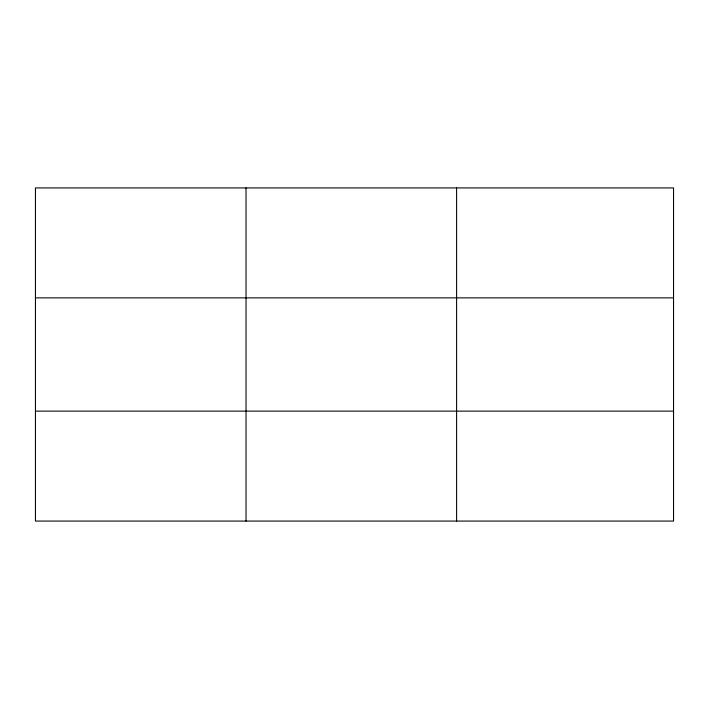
<?xml version="1.0" encoding="UTF-8"?>
<svg xmlns="http://www.w3.org/2000/svg" width="709" height="709" viewBox="0 0 709 709"><rect width="100%" height="100%" fill="white"/><g stroke="black" fill="none" stroke-linecap="round" stroke-linejoin="round"><path stroke-width="1.06" d="M246.023 187.929L246.023 521.071M456.596 187.929L456.596 521.071M673.55 411.131L673.55 521.071L35.45 521.071L35.45 187.929L673.55 187.929L673.55 411.131L35.45 411.131M35.45 297.869L673.55 297.869"/></g></svg>
